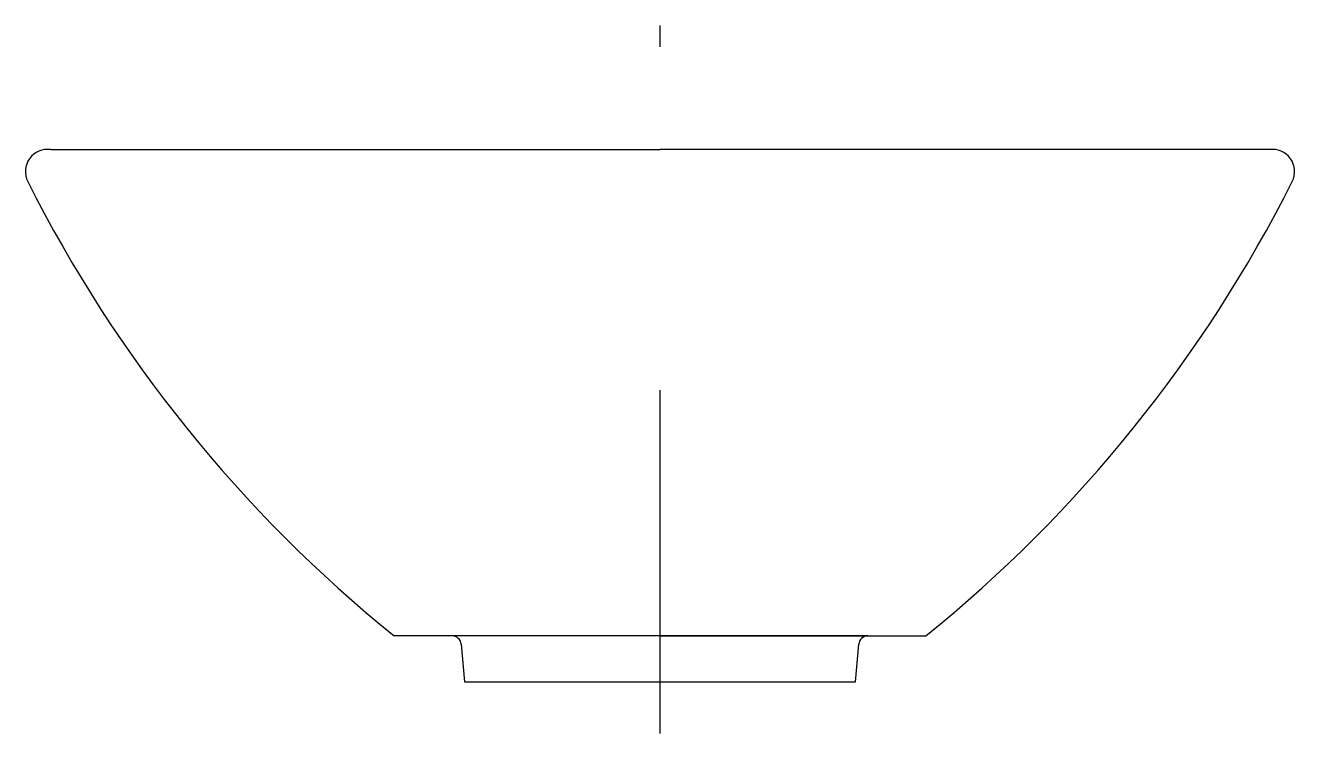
# Model space of a CAD drawing. Extents: x -518.754 to -518.384, y 501.541 to 501.748.
import ezdxf

# ---------------------------------------------------------------- set-up
doc = ezdxf.new("R2010")
doc.units = 0
doc.header["$LTSCALE"] = 0.2
doc.header["$MEASUREMENT"] = 0
doc.linetypes.add('AXES', pattern=[0.5400000065565109, 0.300000011920929, -0.07999999821186066, 0.07999999821186066, -0.07999999821186066])
doc.layers.get('0').update_dxf_attribs({"linetype": 'CONTINUOUS'})
doc.layers.add('DECA_EIXOS', color=5, linetype='AXES')

msp = doc.modelspace()

# ---------------------------------------------------------------- linework, layer by layer
at = {"linetype": 'CONTINUOUS'}
for p, q in [((-518.7470009243291, 501.7115911869425), (-518.5693855404498, 501.7115912343454)), ((-518.3917701565708, 501.7115911869425), (-518.5693855404501, 501.7115912343454)), ((-518.6300025913271, 501.5699242535051), (-518.6468830064007, 501.5699242535051)), ((-518.56938554045, 501.5699242535052), (-518.6299881269935, 501.5699242535051)), ((-518.5693855404498, 501.5699242535051), (-518.6299736626618, 501.5699242535051)), ((-518.6273184373379, 501.5674740138019), (-518.6263838082712, 501.5565912343454)), ((-518.5693855404501, 501.5699242535051), (-518.5087974182381, 501.5699242535051)), ((-518.5087974182265, 501.5699242535051), (-518.56938554045, 501.5699242535051)), ((-518.512387425212, 501.5565912343453), (-518.5114526754843, 501.5674740495924)), ((-518.5087684895728, 501.5699242535051), (-518.4918880744992, 501.5699242535051)), ((-518.6263838082712, 501.5565912343454), (-518.5693855404498, 501.5565912343453)), ((-518.56938554045, 501.5565912343454), (-518.512387425212, 501.5565912343453))]:
    msp.add_line(p, q, dxfattribs=at)
for centre, radius, start, end in [((-518.747890881969, 501.7051598033513), 0.006492666593806547, 82.12159520143, 206.7162441768782), ((-518.3908801989309, 501.7051598033513), 0.006492666593806547, 333.2837558231217, 97.87840479857), ((-518.3921790777204, 501.8847903778855), 0.4049873671702408, 206.7920418380004, 231.0296451939432), ((-518.7465920031796, 501.8847903778855), 0.4049873671702408, 308.9703548060568, 333.2079581619996), ((-518.6299881269945, 501.5672447411403), 0.002679551404633794, 89.69071343769741, 90.30928655987171), ((-518.6299881266466, 501.5672447369681), 0.002679516537000404, 4.908601229229669, 90.00000741683444), ((-518.5087829538951, 501.5672447411403), 0.002679551404623822, 90.30928653556286, 175.0907842314995), ((-518.5087829539054, 501.5672447411403), 0.002679551404633794, 89.69071344012829, 90.30928656230259)]:
    msp.add_arc(centre, radius, start, end, dxfattribs=at)
at = {"layer": 'DECA_EIXOS'}
msp.add_lwpolyline([(-518.56938554045, 501.541470703805), (-518.56938554045, 501.7477572988624)], dxfattribs=at)

doc.saveas('drawing.dxf')
